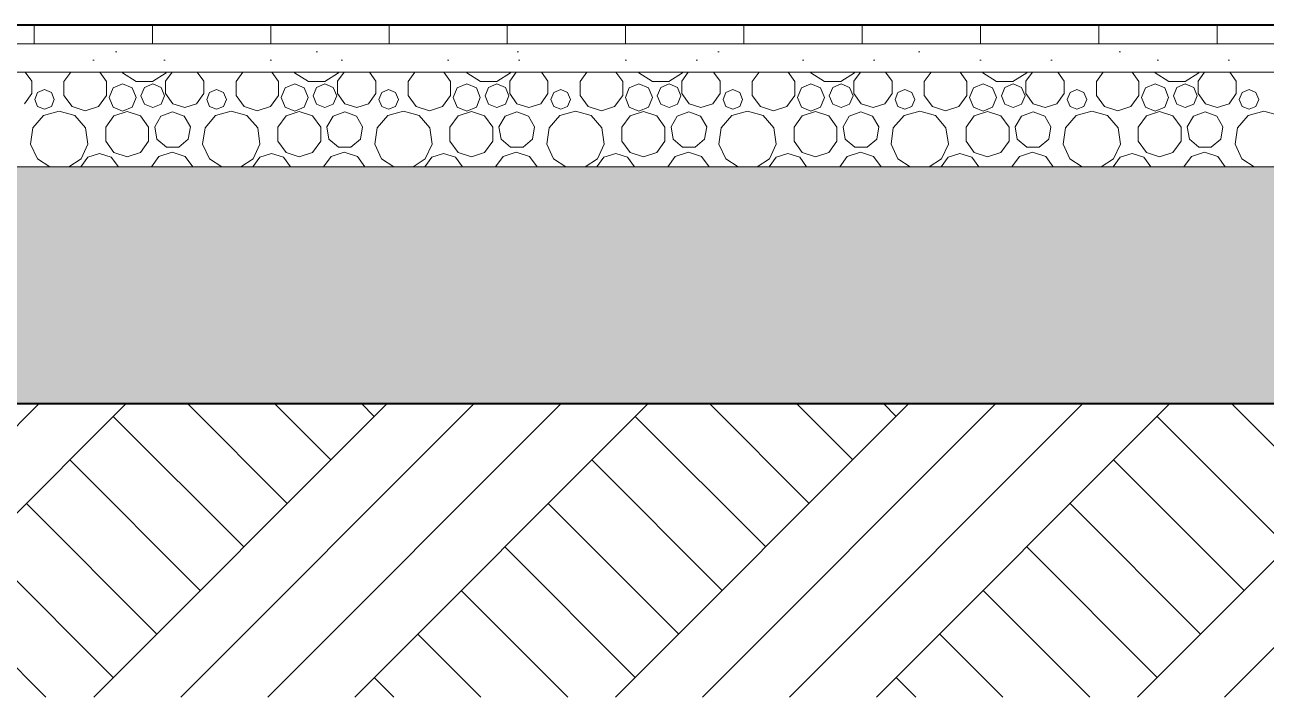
# Model space of a CAD drawing. Header units: millimetres. Extents: x 38742 to 206544, y -3832 to 13261.
# Drawn here: x 193873 to 196497, y -452 to 968 of the extents above; entities that cross this region are included whole.
import ezdxf

# ---------------------------------------------------------------- set-up
doc = ezdxf.new("R2010")
doc.units = ezdxf.units.MM
doc.header["$MEASUREMENT"] = 0
doc.layers.add('перекрытие', color=7, linetype='Continuous')
for name, color, linetype, lineweight in [('перекрытие_Ном._пера__94', 252, 'Continuous', 13), ('перекрытие_Ном._пера__97', 7, 'Continuous', 20), ('перекрытие_Ном._пера__99', 7, 'Continuous', 40), ('подп стены Инжзащита_Ном._пера__97', 7, 'Continuous', 20)]:
    doc.layers.add(name, color=color, linetype=linetype, lineweight=lineweight)

# ---------------------------------------------------------------- blocks, each defined once
blk = doc.blocks.new('*X110', base_point=(125392.7, 968.2))
at = {"layer": 'перекрытие_Ном._пера__94', "linetype": 'Continuous'}
for p, q in [((193887.7, 849.2), (193873.9, 868.2)), ((193970, 868.2), (193955.7, 848.5)), ((194045.7, 848.5), (194031.4, 868.2)), ((194079, 868.2), (194079.6, 866.9)), ((194079.6, 866.9), (194108.6, 848.2)), ((194143.1, 848.2), (194172.1, 866.9)), ((194184.3, 868.2), (194170.5, 849.2)), ((194172.1, 866.9), (194172.7, 868.2)), ((194251.4, 849.2), (194237.6, 868.2)), ((194333.7, 868.2), (194319.4, 848.5)), ((194409.4, 848.5), (194395.1, 868.2)), ((194442.7, 868.2), (194443.3, 866.9)), ((194443.3, 866.9), (194472.3, 848.2)), ((194506.8, 848.2), (194535.8, 866.9)), ((194548, 868.2), (194534.2, 849.2)), ((194535.8, 866.9), (194536.4, 868.2)), ((194615.1, 849.2), (194601.3, 868.2)), ((194697.4, 868.2), (194683.1, 848.5)), ((194773.1, 848.5), (194758.8, 868.2)), ((194806.4, 868.2), (194807, 866.9)), ((194807, 866.9), (194836, 848.2)), ((194870.5, 848.2), (194899.5, 866.9)), ((194911.7, 868.2), (194897.9, 849.2)), ((194899.5, 866.9), (194900.1, 868.2)), ((194978.8, 849.2), (194965, 868.2)), ((195061.1, 868.2), (195046.8, 848.5)), ((195136.8, 848.5), (195122.5, 868.2)), ((195170.1, 868.2), (195170.7, 866.9)), ((195170.7, 866.9), (195199.7, 848.2)), ((195234.2, 848.2), (195263.2, 866.9)), ((195275.4, 868.2), (195261.6, 849.2)), ((195263.2, 866.9), (195263.8, 868.2)), ((195342.5, 849.2), (195328.7, 868.2)), ((195424.8, 868.2), (195410.5, 848.5)), ((195500.5, 848.5), (195486.2, 868.2)), ((195533.8, 868.2), (195534.4, 866.9)), ((195534.4, 866.9), (195563.4, 848.2)), ((195597.9, 848.2), (195626.9, 866.9)), ((195639.1, 868.2), (195625.3, 849.2)), ((195626.9, 866.9), (195627.5, 868.2)), ((195706.2, 849.2), (195692.4, 868.2)), ((195788.5, 868.2), (195774.2, 848.5)), ((195864.2, 848.5), (195849.9, 868.2)), ((195897.5, 868.2), (195898.1, 866.9)), ((195898.1, 866.9), (195927.1, 848.2)), ((195961.6, 848.2), (195990.6, 866.9)), ((196002.8, 868.2), (195989, 849.2)), ((195990.6, 866.9), (195991.2, 868.2)), ((196069.9, 849.2), (196056.1, 868.2)), ((196152.3, 868.2), (196138, 848.5)), ((196227.9, 848.5), (196213.6, 868.2)), ((196261.2, 868.2), (196261.8, 866.9)), ((196261.8, 866.9), (196290.8, 848.2)), ((196325.3, 848.2), (196354.3, 866.9)), ((196366.5, 868.2), (196352.7, 849.2)), ((196354.3, 866.9), (196354.9, 868.2)), ((196433.6, 849.2), (196419.9, 868.2)), ((193887.7, 822.9), (193887.7, 849.2)), ((193955.7, 848.5), (193955.7, 819.3)), ((194045.7, 819.3), (194045.7, 848.5)), ((194079.7, 843.4), (194059.5, 835)), ((194099.9, 835), (194079.7, 843.4)), ((194108.6, 848.2), (194143.1, 848.2)), ((194143.6, 843.4), (194125.8, 836.1)), ((194161.3, 836.1), (194143.6, 843.4)), ((194170.5, 849.2), (194170.5, 822.9)), ((194251.4, 822.9), (194251.4, 849.2)), ((194319.4, 848.5), (194319.4, 819.3)), ((194409.4, 819.3), (194409.4, 848.5)), ((194443.4, 843.4), (194423.2, 835)), ((194463.7, 835), (194443.4, 843.4)), ((194472.3, 848.2), (194506.8, 848.2)), ((194507.3, 843.4), (194489.5, 836.1)), ((194525, 836.1), (194507.3, 843.4)), ((194534.2, 849.2), (194534.2, 822.9)), ((194615.1, 822.9), (194615.1, 849.2)), ((194683.1, 848.5), (194683.1, 819.3)), ((194773.1, 819.3), (194773.1, 848.5)), ((194807.1, 843.4), (194786.9, 835)), ((194827.4, 835), (194807.1, 843.4)), ((194836, 848.2), (194870.5, 848.2)), ((194871, 843.4), (194853.2, 836.1)), ((194888.7, 836.1), (194871, 843.4)), ((194897.9, 849.2), (194897.9, 822.9)), ((194978.8, 822.9), (194978.8, 849.2)), ((195046.8, 848.5), (195046.8, 819.3)), ((195136.8, 819.3), (195136.8, 848.5)), ((195170.9, 843.4), (195150.6, 835)), ((195191.1, 835), (195170.9, 843.4)), ((195199.7, 848.2), (195234.2, 848.2)), ((195234.7, 843.4), (195217, 836.1)), ((195252.4, 836.1), (195234.7, 843.4)), ((195261.6, 849.2), (195261.6, 822.9)), ((195342.5, 822.9), (195342.5, 849.2)), ((195410.5, 848.5), (195410.5, 819.3)), ((195500.5, 819.3), (195500.5, 848.5)), ((195534.6, 843.4), (195514.3, 835)), ((195554.8, 835), (195534.6, 843.4)), ((195563.4, 848.2), (195597.9, 848.2)), ((195598.4, 843.4), (195580.7, 836.1)), ((195616.1, 836.1), (195598.4, 843.4)), ((195625.3, 849.2), (195625.3, 822.9)), ((195706.2, 822.9), (195706.2, 849.2)), ((195774.2, 848.5), (195774.2, 819.3)), ((195864.2, 819.3), (195864.2, 848.5)), ((195898.3, 843.4), (195878.1, 835)), ((195918.5, 835), (195898.3, 843.4)), ((195927.1, 848.2), (195961.6, 848.2)), ((195962.1, 843.4), (195944.4, 836.1)), ((195979.8, 836.1), (195962.1, 843.4)), ((195989, 849.2), (195989, 822.9)), ((196069.9, 822.9), (196069.9, 849.2)), ((196138, 848.5), (196138, 819.3)), ((196227.9, 819.3), (196227.9, 848.5)), ((196262, 843.4), (196241.8, 835)), ((196282.2, 835), (196262, 843.4)), ((196290.8, 848.2), (196325.3, 848.2)), ((196325.8, 843.4), (196308.1, 836.1)), ((196343.5, 836.1), (196325.8, 843.4)), ((196352.7, 849.2), (196352.7, 822.9)), ((196433.6, 822.9), (196433.6, 849.2)), ((193872.2, 801.6), (193887.7, 822.9)), ((193900, 825.3), (193893.9, 810.6)), ((193914.6, 831.3), (193900, 825.3)), ((193929.2, 825.3), (193914.6, 831.3)), ((193935.3, 810.6), (193929.2, 825.3)), ((193955.7, 819.3), (193972.9, 795.6)), ((194028.5, 795.6), (194045.7, 819.3)), ((194059.5, 835), (194051.1, 814.8)), ((194051.1, 814.8), (194059.5, 794.6)), ((194108.3, 814.8), (194099.9, 835)), ((194099.9, 794.6), (194108.3, 814.8)), ((194125.8, 836.1), (194118.5, 818.3)), ((194118.5, 818.3), (194125.8, 800.6)), ((194168.6, 818.3), (194161.3, 836.1)), ((194161.3, 800.6), (194168.6, 818.3)), ((194170.5, 822.9), (194185.9, 801.6)), ((194235.9, 801.6), (194251.4, 822.9)), ((194263.7, 825.3), (194257.6, 810.6)), ((194278.3, 831.3), (194263.7, 825.3)), ((194292.9, 825.3), (194278.3, 831.3)), ((194299, 810.6), (194292.9, 825.3)), ((194319.4, 819.3), (194336.6, 795.6)), ((194392.2, 795.6), (194409.4, 819.3)), ((194423.2, 835), (194414.8, 814.8)), ((194414.8, 814.8), (194423.2, 794.6)), ((194472, 814.8), (194463.7, 835)), ((194463.7, 794.6), (194472, 814.8)), ((194489.5, 836.1), (194482.2, 818.3)), ((194482.2, 818.3), (194489.5, 800.6)), ((194532.3, 818.3), (194525, 836.1)), ((194525, 800.6), (194532.3, 818.3)), ((194534.2, 822.9), (194549.6, 801.6)), ((194599.6, 801.6), (194615.1, 822.9)), ((194627.4, 825.3), (194621.3, 810.6)), ((194642, 831.3), (194627.4, 825.3)), ((194656.6, 825.3), (194642, 831.3)), ((194662.7, 810.6), (194656.6, 825.3)), ((194683.1, 819.3), (194700.3, 795.6)), ((194755.9, 795.6), (194773.1, 819.3)), ((194786.9, 835), (194778.6, 814.8)), ((194778.6, 814.8), (194786.9, 794.6)), ((194835.7, 814.8), (194827.4, 835)), ((194827.4, 794.6), (194835.7, 814.8)), ((194853.2, 836.1), (194845.9, 818.3)), ((194845.9, 818.3), (194853.2, 800.6)), ((194896, 818.3), (194888.7, 836.1)), ((194888.7, 800.6), (194896, 818.3)), ((194897.9, 822.9), (194913.3, 801.6)), ((194963.4, 801.6), (194978.8, 822.9)), ((194991.1, 825.3), (194985, 810.6)), ((195005.7, 831.3), (194991.1, 825.3)), ((195020.3, 825.3), (195005.7, 831.3)), ((195026.4, 810.6), (195020.3, 825.3)), ((195046.8, 819.3), (195064, 795.6)), ((195119.6, 795.6), (195136.8, 819.3)), ((195150.6, 835), (195142.3, 814.8)), ((195142.3, 814.8), (195150.6, 794.6)), ((195199.4, 814.8), (195191.1, 835)), ((195191.1, 794.6), (195199.4, 814.8)), ((195217, 836.1), (195209.6, 818.3)), ((195209.6, 818.3), (195217, 800.6)), ((195259.8, 818.3), (195252.4, 836.1)), ((195252.4, 800.6), (195259.8, 818.3)), ((195261.6, 822.9), (195277, 801.6)), ((195327.1, 801.6), (195342.5, 822.9)), ((195354.8, 825.3), (195348.8, 810.6)), ((195369.4, 831.3), (195354.8, 825.3)), ((195384, 825.3), (195369.4, 831.3)), ((195390.1, 810.6), (195384, 825.3)), ((195410.5, 819.3), (195427.7, 795.6)), ((195483.3, 795.6), (195500.5, 819.3)), ((195514.3, 835), (195506, 814.8)), ((195506, 814.8), (195514.3, 794.6)), ((195563.1, 814.8), (195554.8, 835)), ((195554.8, 794.6), (195563.1, 814.8)), ((195580.7, 836.1), (195573.3, 818.3)), ((195573.3, 818.3), (195580.7, 800.6)), ((195623.5, 818.3), (195616.1, 836.1)), ((195616.1, 800.6), (195623.5, 818.3)), ((195625.3, 822.9), (195640.8, 801.6)), ((195690.8, 801.6), (195706.2, 822.9)), ((195718.5, 825.3), (195712.5, 810.6)), ((195733.1, 831.3), (195718.5, 825.3)), ((195747.8, 825.3), (195733.1, 831.3)), ((195753.8, 810.6), (195747.8, 825.3)), ((195774.2, 819.3), (195791.4, 795.6)), ((195847, 795.6), (195864.2, 819.3)), ((195878.1, 835), (195869.7, 814.8)), ((195869.7, 814.8), (195878.1, 794.6)), ((195926.9, 814.8), (195918.5, 835)), ((195918.5, 794.6), (195926.9, 814.8)), ((195944.4, 836.1), (195937, 818.3)), ((195937, 818.3), (195944.4, 800.6)), ((195987.2, 818.3), (195979.8, 836.1)), ((195979.8, 800.6), (195987.2, 818.3)), ((195989, 822.9), (196004.5, 801.6)), ((196054.5, 801.6), (196069.9, 822.9)), ((196082.2, 825.3), (196076.2, 810.6)), ((196096.8, 831.3), (196082.2, 825.3)), ((196111.5, 825.3), (196096.8, 831.3)), ((196117.5, 810.6), (196111.5, 825.3)), ((196138, 819.3), (196155.1, 795.6)), ((196210.8, 795.6), (196227.9, 819.3)), ((196241.8, 835), (196233.4, 814.8)), ((196233.4, 814.8), (196241.8, 794.6)), ((196290.6, 814.8), (196282.2, 835)), ((196282.2, 794.6), (196290.6, 814.8)), ((196308.1, 836.1), (196300.7, 818.3)), ((196300.7, 818.3), (196308.1, 800.6)), ((196350.9, 818.3), (196343.5, 836.1)), ((196343.5, 800.6), (196350.9, 818.3)), ((196352.7, 822.9), (196368.2, 801.6)), ((196418.2, 801.6), (196433.6, 822.9)), ((196445.9, 825.3), (196439.9, 810.6)), ((196460.5, 831.3), (196445.9, 825.3)), ((196475.2, 825.3), (196460.5, 831.3)), ((196481.2, 810.6), (196475.2, 825.3)), ((193893.9, 810.6), (193900, 796)), ((193900, 796), (193914.6, 790)), ((193914.6, 790), (193929.2, 796)), ((193929.2, 796), (193935.3, 810.6)), ((193972.9, 795.6), (194000.7, 786.6)), ((194000.7, 786.6), (194028.5, 795.6)), ((194059.5, 794.6), (194079.7, 786.2)), ((194079.7, 786.2), (194099.9, 794.6)), ((194125.8, 800.6), (194143.6, 793.3)), ((194143.6, 793.3), (194161.3, 800.6)), ((194185.9, 801.6), (194210.9, 793.5)), ((194210.9, 793.5), (194235.9, 801.6)), ((194257.6, 810.6), (194263.7, 796)), ((194263.7, 796), (194278.3, 790)), ((194278.3, 790), (194292.9, 796)), ((194292.9, 796), (194299, 810.6)), ((194336.6, 795.6), (194364.4, 786.6)), ((194364.4, 786.6), (194392.2, 795.6)), ((194423.2, 794.6), (194443.4, 786.2)), ((194443.4, 786.2), (194463.7, 794.6)), ((194489.5, 800.6), (194507.3, 793.3)), ((194507.3, 793.3), (194525, 800.6)), ((194549.6, 801.6), (194574.6, 793.5)), ((194574.6, 793.5), (194599.6, 801.6)), ((194621.3, 810.6), (194627.4, 796)), ((194627.4, 796), (194642, 790)), ((194642, 790), (194656.6, 796)), ((194656.6, 796), (194662.7, 810.6)), ((194700.3, 795.6), (194728.1, 786.6)), ((194728.1, 786.6), (194755.9, 795.6)), ((194786.9, 794.6), (194807.1, 786.2)), ((194807.1, 786.2), (194827.4, 794.6)), ((194853.2, 800.6), (194871, 793.3)), ((194871, 793.3), (194888.7, 800.6)), ((194913.3, 801.6), (194938.3, 793.5)), ((194938.3, 793.5), (194963.4, 801.6)), ((194985, 810.6), (194991.1, 796)), ((194991.1, 796), (195005.7, 790)), ((195005.7, 790), (195020.3, 796)), ((195020.3, 796), (195026.4, 810.6)), ((195064, 795.6), (195091.8, 786.6)), ((195091.8, 786.6), (195119.6, 795.6)), ((195150.6, 794.6), (195170.9, 786.2)), ((195170.9, 786.2), (195191.1, 794.6)), ((195217, 800.6), (195234.7, 793.3)), ((195234.7, 793.3), (195252.4, 800.6)), ((195277, 801.6), (195302.1, 793.5)), ((195302.1, 793.5), (195327.1, 801.6)), ((195348.8, 810.6), (195354.8, 796)), ((195354.8, 796), (195369.4, 790)), ((195369.4, 790), (195384, 796)), ((195384, 796), (195390.1, 810.6)), ((195427.7, 795.6), (195455.5, 786.6)), ((195455.5, 786.6), (195483.3, 795.6)), ((195514.3, 794.6), (195534.6, 786.2)), ((195534.6, 786.2), (195554.8, 794.6)), ((195580.7, 800.6), (195598.4, 793.3)), ((195598.4, 793.3), (195616.1, 800.6)), ((195640.8, 801.6), (195665.8, 793.5)), ((195665.8, 793.5), (195690.8, 801.6)), ((195712.5, 810.6), (195718.5, 796)), ((195718.5, 796), (195733.1, 790)), ((195733.1, 790), (195747.8, 796)), ((195747.8, 796), (195753.8, 810.6)), ((195791.4, 795.6), (195819.2, 786.6)), ((195819.2, 786.6), (195847, 795.6)), ((195878.1, 794.6), (195898.3, 786.2)), ((195898.3, 786.2), (195918.5, 794.6)), ((195944.4, 800.6), (195962.1, 793.3)), ((195962.1, 793.3), (195979.8, 800.6)), ((196004.5, 801.6), (196029.5, 793.5)), ((196029.5, 793.5), (196054.5, 801.6)), ((196076.2, 810.6), (196082.2, 796)), ((196082.2, 796), (196096.8, 790)), ((196096.8, 790), (196111.5, 796)), ((196111.5, 796), (196117.5, 810.6)), ((196155.1, 795.6), (196182.9, 786.6)), ((196182.9, 786.6), (196210.8, 795.6)), ((196241.8, 794.6), (196262, 786.2)), ((196262, 786.2), (196282.2, 794.6)), ((196308.1, 800.6), (196325.8, 793.3)), ((196325.8, 793.3), (196343.5, 800.6)), ((196368.2, 801.6), (196393.2, 793.5)), ((196393.2, 793.5), (196418.2, 801.6)), ((196439.9, 810.6), (196445.9, 796)), ((196445.9, 796), (196460.5, 790)), ((196460.5, 790), (196475.2, 796)), ((196475.2, 796), (196481.2, 810.6)), ((193912.7, 776.5), (193890.1, 750.4)), ((193945.8, 786.2), (193912.7, 776.5)), ((193978.9, 776.5), (193945.8, 786.2)), ((194001.5, 750.4), (193978.9, 776.5)), ((194061.4, 776), (194044, 752.2)), ((194089.4, 785.1), (194061.4, 776)), ((194117.4, 776), (194089.4, 785.1)), ((194134.8, 752.2), (194117.4, 776)), ((194160.8, 775.6), (194147.7, 752.9)), ((194185.4, 784.6), (194160.8, 775.6)), ((194210.1, 775.6), (194185.4, 784.6)), ((194223.2, 752.9), (194210.1, 775.6)), ((194276.4, 776.5), (194253.9, 750.4)), ((194309.5, 786.2), (194276.4, 776.5)), ((194342.6, 776.5), (194309.5, 786.2)), ((194365.2, 750.4), (194342.6, 776.5)), ((194425.1, 776), (194407.7, 752.2)), ((194453.1, 785.1), (194425.1, 776)), ((194481.1, 776), (194453.1, 785.1)), ((194498.5, 752.2), (194481.1, 776)), ((194524.5, 775.6), (194511.4, 752.9)), ((194549.1, 784.6), (194524.5, 775.6)), ((194573.8, 775.6), (194549.1, 784.6)), ((194586.9, 752.9), (194573.8, 775.6)), ((194640.1, 776.5), (194617.6, 750.4)), ((194673.2, 786.2), (194640.1, 776.5)), ((194706.3, 776.5), (194673.2, 786.2)), ((194728.9, 750.4), (194706.3, 776.5)), ((194788.8, 776), (194771.4, 752.2)), ((194816.8, 785.1), (194788.8, 776)), ((194844.8, 776), (194816.8, 785.1)), ((194862.2, 752.2), (194844.8, 776)), ((194888.2, 775.6), (194875.1, 752.9)), ((194912.8, 784.6), (194888.2, 775.6)), ((194937.5, 775.6), (194912.8, 784.6)), ((194950.6, 752.9), (194937.5, 775.6)), ((195003.9, 776.5), (194981.3, 750.4)), ((195037, 786.2), (195003.9, 776.5)), ((195070, 776.5), (195037, 786.2)), ((195092.6, 750.4), (195070, 776.5)), ((195152.5, 776), (195135.1, 752.2)), ((195180.5, 785.1), (195152.5, 776)), ((195208.6, 776), (195180.5, 785.1)), ((195225.9, 752.2), (195208.6, 776)), ((195251.9, 775.6), (195238.8, 752.9)), ((195276.5, 784.6), (195251.9, 775.6)), ((195301.2, 775.6), (195276.5, 784.6)), ((195314.3, 752.9), (195301.2, 775.6)), ((195367.6, 776.5), (195345, 750.4)), ((195400.7, 786.2), (195367.6, 776.5)), ((195433.8, 776.5), (195400.7, 786.2)), ((195456.3, 750.4), (195433.8, 776.5)), ((195516.2, 776), (195498.9, 752.2)), ((195544.2, 785.1), (195516.2, 776)), ((195572.3, 776), (195544.2, 785.1)), ((195589.6, 752.2), (195572.3, 776)), ((195615.6, 775.6), (195602.5, 752.9)), ((195640.3, 784.6), (195615.6, 775.6)), ((195664.9, 775.6), (195640.3, 784.6)), ((195678, 752.9), (195664.9, 775.6)), ((195731.3, 776.5), (195708.7, 750.4)), ((195764.4, 786.2), (195731.3, 776.5)), ((195797.5, 776.5), (195764.4, 786.2)), ((195820, 750.4), (195797.5, 776.5)), ((195879.9, 776), (195862.6, 752.2)), ((195907.9, 785.1), (195879.9, 776)), ((195936, 776), (195907.9, 785.1)), ((195953.3, 752.2), (195936, 776)), ((195979.3, 775.6), (195966.2, 752.9)), ((196004, 784.6), (195979.3, 775.6)), ((196028.6, 775.6), (196004, 784.6)), ((196041.7, 752.9), (196028.6, 775.6)), ((196095, 776.5), (196072.4, 750.4)), ((196128.1, 786.2), (196095, 776.5)), ((196161.2, 776.5), (196128.1, 786.2)), ((196183.8, 750.4), (196161.2, 776.5)), ((196243.6, 776), (196226.3, 752.2)), ((196271.6, 785.1), (196243.6, 776)), ((196299.7, 776), (196271.6, 785.1)), ((196317, 752.2), (196299.7, 776)), ((196343, 775.6), (196329.9, 752.9)), ((196367.7, 784.6), (196343, 775.6)), ((196392.3, 775.6), (196367.7, 784.6)), ((196405.4, 752.9), (196392.3, 775.6)), ((196458.7, 776.5), (196436.1, 750.4)), ((196491.8, 786.2), (196458.7, 776.5)), ((196524.9, 776.5), (196491.8, 786.2)), ((193890.1, 750.4), (193885.2, 716.3)), ((194006.4, 716.3), (194001.5, 750.4)), ((194044, 752.2), (194044, 722.7)), ((194134.8, 722.7), (194134.8, 752.2)), ((194147.7, 752.9), (194152.2, 727.1)), ((194218.6, 727.1), (194223.2, 752.9)), ((194253.9, 750.4), (194248.9, 716.3)), ((194370.1, 716.3), (194365.2, 750.4)), ((194407.7, 752.2), (194407.7, 722.7)), ((194498.5, 722.7), (194498.5, 752.2)), ((194511.4, 752.9), (194515.9, 727.1)), ((194582.4, 727.1), (194586.9, 752.9)), ((194617.6, 750.4), (194612.7, 716.3)), ((194733.8, 716.3), (194728.9, 750.4)), ((194771.4, 752.2), (194771.4, 722.7)), ((194862.2, 722.7), (194862.2, 752.2)), ((194875.1, 752.9), (194879.6, 727.1)), ((194946.1, 727.1), (194950.6, 752.9)), ((194981.3, 750.4), (194976.4, 716.3)), ((195097.5, 716.3), (195092.6, 750.4)), ((195135.1, 752.2), (195135.1, 722.7)), ((195225.9, 722.7), (195225.9, 752.2)), ((195238.8, 752.9), (195243.3, 727.1)), ((195309.8, 727.1), (195314.3, 752.9)), ((195345, 750.4), (195340.1, 716.3)), ((195461.2, 716.3), (195456.3, 750.4)), ((195498.9, 752.2), (195498.9, 722.7)), ((195589.6, 722.7), (195589.6, 752.2)), ((195602.5, 752.9), (195607, 727.1)), ((195673.5, 727.1), (195678, 752.9)), ((195708.7, 750.4), (195703.8, 716.3)), ((195825, 716.3), (195820, 750.4)), ((195862.6, 752.2), (195862.6, 722.7)), ((195953.3, 722.7), (195953.3, 752.2)), ((195966.2, 752.9), (195970.7, 727.1)), ((196037.2, 727.1), (196041.7, 752.9)), ((196072.4, 750.4), (196067.5, 716.3)), ((196188.7, 716.3), (196183.8, 750.4)), ((196226.3, 752.2), (196226.3, 722.7)), ((196317, 722.7), (196317, 752.2)), ((196329.9, 752.9), (196334.5, 727.1)), ((196400.9, 727.1), (196405.4, 752.9)), ((196436.1, 750.4), (196431.2, 716.3)), ((193885.2, 716.3), (193899.6, 684.9)), ((193992.1, 684.9), (194006.4, 716.3)), ((194044, 722.7), (194061.4, 698.8)), ((194117.4, 698.8), (194134.8, 722.7)), ((194152.2, 727.1), (194172.3, 710.2)), ((194172.3, 710.2), (194198.5, 710.2)), ((194198.5, 710.2), (194218.6, 727.1)), ((194248.9, 716.3), (194263.3, 684.9)), ((194355.8, 684.9), (194370.1, 716.3)), ((194407.7, 722.7), (194425.1, 698.8)), ((194481.1, 698.8), (194498.5, 722.7)), ((194515.9, 727.1), (194536, 710.2)), ((194536, 710.2), (194562.3, 710.2)), ((194562.3, 710.2), (194582.4, 727.1)), ((194612.7, 716.3), (194627, 684.9)), ((194719.5, 684.9), (194733.8, 716.3)), ((194771.4, 722.7), (194788.8, 698.8)), ((194844.8, 698.8), (194862.2, 722.7)), ((194879.6, 727.1), (194899.7, 710.2)), ((194899.7, 710.2), (194926, 710.2)), ((194926, 710.2), (194946.1, 727.1)), ((194976.4, 716.3), (194990.7, 684.9)), ((195083.2, 684.9), (195097.5, 716.3)), ((195135.1, 722.7), (195152.5, 698.8)), ((195208.6, 698.8), (195225.9, 722.7)), ((195243.3, 727.1), (195263.4, 710.2)), ((195263.4, 710.2), (195289.7, 710.2)), ((195289.7, 710.2), (195309.8, 727.1)), ((195340.1, 716.3), (195354.4, 684.9)), ((195446.9, 684.9), (195461.2, 716.3)), ((195498.9, 722.7), (195516.2, 698.8)), ((195572.3, 698.8), (195589.6, 722.7)), ((195607, 727.1), (195627.1, 710.2)), ((195627.1, 710.2), (195653.4, 710.2)), ((195653.4, 710.2), (195673.5, 727.1)), ((195703.8, 716.3), (195718.1, 684.9)), ((195810.6, 684.9), (195825, 716.3)), ((195862.6, 722.7), (195879.9, 698.8)), ((195936, 698.8), (195953.3, 722.7)), ((195970.7, 727.1), (195990.8, 710.2)), ((195990.8, 710.2), (196017.1, 710.2)), ((196017.1, 710.2), (196037.2, 727.1)), ((196067.5, 716.3), (196081.8, 684.9)), ((196174.3, 684.9), (196188.7, 716.3)), ((196226.3, 722.7), (196243.6, 698.8)), ((196299.7, 698.8), (196317, 722.7)), ((196334.5, 727.1), (196354.6, 710.2)), ((196354.6, 710.2), (196380.8, 710.2)), ((196380.8, 710.2), (196400.9, 727.1)), ((196431.2, 716.3), (196445.5, 684.9)), ((193899.6, 684.9), (193925.6, 668.2)), ((193966.1, 668.2), (193992.1, 684.9)), ((194005.9, 688.5), (193991.2, 668.2)), ((194030.9, 696.6), (194005.9, 688.5)), ((194055.9, 688.5), (194030.9, 696.6)), ((194070.7, 668.2), (194055.9, 688.5)), ((194061.4, 698.8), (194089.4, 689.7)), ((194089.4, 689.7), (194117.4, 698.8)), ((194156.6, 690.2), (194140.6, 668.2)), ((194184.4, 699.2), (194156.6, 690.2)), ((194212.2, 690.2), (194184.4, 699.2)), ((194228.2, 668.2), (194212.2, 690.2)), ((194263.3, 684.9), (194289.3, 668.2)), ((194329.8, 668.2), (194355.8, 684.9)), ((194369.6, 688.5), (194354.9, 668.2)), ((194394.6, 696.6), (194369.6, 688.5)), ((194419.6, 688.5), (194394.6, 696.6)), ((194434.4, 668.2), (194419.6, 688.5)), ((194425.1, 698.8), (194453.1, 689.7)), ((194453.1, 689.7), (194481.1, 698.8)), ((194520.3, 690.2), (194504.3, 668.2)), ((194548.1, 699.2), (194520.3, 690.2)), ((194575.9, 690.2), (194548.1, 699.2)), ((194591.9, 668.2), (194575.9, 690.2)), ((194627, 684.9), (194653, 668.2)), ((194693.5, 668.2), (194719.5, 684.9)), ((194733.3, 688.5), (194718.6, 668.2)), ((194758.3, 696.6), (194733.3, 688.5)), ((194783.4, 688.5), (194758.3, 696.6)), ((194798.1, 668.2), (194783.4, 688.5)), ((194788.8, 698.8), (194816.8, 689.7)), ((194816.8, 689.7), (194844.8, 698.8)), ((194884, 690.2), (194868, 668.2)), ((194911.8, 699.2), (194884, 690.2)), ((194939.6, 690.2), (194911.8, 699.2)), ((194955.6, 668.2), (194939.6, 690.2)), ((194990.7, 684.9), (195016.7, 668.2)), ((195057.2, 668.2), (195083.2, 684.9)), ((195097, 688.5), (195082.3, 668.2)), ((195122.1, 696.6), (195097, 688.5)), ((195147.1, 688.5), (195122.1, 696.6)), ((195161.8, 668.2), (195147.1, 688.5)), ((195152.5, 698.8), (195180.5, 689.7)), ((195180.5, 689.7), (195208.6, 698.8)), ((195247.7, 690.2), (195231.8, 668.2)), ((195275.5, 699.2), (195247.7, 690.2)), ((195303.3, 690.2), (195275.5, 699.2)), ((195319.3, 668.2), (195303.3, 690.2)), ((195354.4, 684.9), (195380.4, 668.2)), ((195420.9, 668.2), (195446.9, 684.9)), ((195460.8, 688.5), (195446, 668.2)), ((195485.8, 696.6), (195460.8, 688.5)), ((195510.8, 688.5), (195485.8, 696.6)), ((195525.5, 668.2), (195510.8, 688.5)), ((195516.2, 698.8), (195544.2, 689.7)), ((195544.2, 689.7), (195572.3, 698.8)), ((195611.4, 690.2), (195595.5, 668.2)), ((195639.2, 699.2), (195611.4, 690.2)), ((195667, 690.2), (195639.2, 699.2)), ((195683, 668.2), (195667, 690.2)), ((195718.1, 684.9), (195744.1, 668.2)), ((195784.6, 668.2), (195810.6, 684.9)), ((195824.5, 688.5), (195809.7, 668.2)), ((195849.5, 696.6), (195824.5, 688.5)), ((195874.5, 688.5), (195849.5, 696.6)), ((195889.2, 668.2), (195874.5, 688.5)), ((195879.9, 698.8), (195907.9, 689.7)), ((195907.9, 689.7), (195936, 698.8)), ((195975.1, 690.2), (195959.2, 668.2)), ((196002.9, 699.2), (195975.1, 690.2)), ((196030.8, 690.2), (196002.9, 699.2)), ((196046.7, 668.2), (196030.8, 690.2)), ((196081.8, 684.9), (196107.8, 668.2)), ((196148.3, 668.2), (196174.3, 684.9)), ((196188.2, 688.5), (196173.4, 668.2)), ((196213.2, 696.6), (196188.2, 688.5)), ((196238.2, 688.5), (196213.2, 696.6)), ((196252.9, 668.2), (196238.2, 688.5)), ((196243.6, 698.8), (196271.6, 689.7)), ((196271.6, 689.7), (196299.7, 698.8)), ((196338.8, 690.2), (196322.9, 668.2)), ((196366.7, 699.2), (196338.8, 690.2)), ((196394.5, 690.2), (196366.7, 699.2)), ((196410.4, 668.2), (196394.5, 690.2)), ((196445.5, 684.9), (196471.5, 668.2))]:
    blk.add_line(p, q, dxfattribs=at)
blk = doc.blocks.new('Элемент разреза_76_1', base_point=(125392.7, 968.2))
at = {"layer": 'перекрытие_Ном._пера__94', "linetype": 'Continuous'}
h = blk.add_hatch(dxfattribs=at)
h.set_pattern_fill('СЕТКА_25X25_0001', color=256, style=0, pattern_type=2)
h.set_pattern_definition([(0, (125392.65, 968.2), (0, 250), []), (90, (125392.65, 968.2), (-250, 0), [])])
h.paths.add_polyline_path([(197848.3, 928.2), (197848.3, 968.2), (188748.3, 968.2), (188748.3, 928.2)])
h = blk.add_hatch(dxfattribs=at)
h.set_pattern_fill('БЕТОН_ЛЕГКИЙ_0001', color=256, style=0, pattern_type=2)
h.set_pattern_definition([(0, (125392.65, 968.2), (0, 779.423), [48.75, -401.25]), (0, (125617.65, 1357.9), (0, 779.423), [48.75, -401.25]), (60, (125392.65, 968.2), (-675, 389.7114), [48.75, -401.25]), (60, (125842.65, 968.2), (-675, 389.7114), [48.75, -401.25]), (120, (125441.4, 968.2), (675, 389.7114), [48.75, -401.25]), (120, (125891.4, 968.2), (675, 389.7114), [48.75, -401.25]), (0, (125392.65, 1043.19), (0, 150), [0, -150, 0, -225]), (45, (125467.65, 1043.19), (-106.06602, 106.06602), [0, -112.5, 0, -187.5])])
h.paths.add_polyline_path([(197848.3, 868.2), (197848.3, 928.2), (188748.3, 928.2), (188748.3, 868.2)])
blk.add_hatch(color=256, dxfattribs=at).paths.add_polyline_path([(197848.3, 168.2), (197848.3, 668.2), (188748.3, 668.2), (188748.3, 168.2)])
at = {"layer": 'перекрытие_Ном._пера__97', "linetype": 'Continuous'}
for p, q in [((188748.3, 928.2), (197848.3, 928.2)), ((188748.3, 928.2), (197848.3, 928.2)), ((188748.3, 868.2), (197848.3, 868.2)), ((188748.3, 868.2), (197848.3, 868.2)), ((188748.3, 668.2), (197848.3, 668.2)), ((188748.3, 668.2), (197848.3, 668.2))]:
    blk.add_line(p, q, dxfattribs=at)
at = {"layer": 'перекрытие_Ном._пера__99', "linetype": 'Continuous'}
for p, q in [((188748.3, 968.2), (197848.3, 968.2)), ((189048.3, 168.2), (197848.3, 168.2))]:
    blk.add_line(p, q, dxfattribs=at)
at = {"layer": 'перекрытие'}
blk.add_blockref('*X110', (125392.7, 968.2), dxfattribs=at)

msp = doc.modelspace()

# ---------------------------------------------------------------- hatches: boundary and pattern name
at = {"layer": 'подп стены Инжзащита_Ном._пера__97', "linetype": 'Continuous'}
h = msp.add_hatch(dxfattribs=at)
h.set_pattern_fill('ГРУНТ_0001', color=256, style=0, pattern_type=2)
h.set_pattern_definition([(45, (125392.65, 968.2), (-275.7716, 275.7716), []), (45, (125300.7, 1060.1), (-551.543, 551.543), []), (45, (125208.8, 1152), (-551.543, 551.543), []), (135, (125116.88, 1243.96), (91.92388, 91.92388), [390, -390])])
h.paths.add_polyline_path([(188948.3, -451.7), (188948.3, 168.2), (197495.1, 168.2), (197600.1, -257.2), (197994.4, -257.2), (197994.4, -451.7)])

# ---------------------------------------------------------------- block references
at = {"layer": 'перекрытие'}
msp.add_blockref('Элемент разреза_76_1', (125392.7, 968.2), dxfattribs=at)

doc.saveas('drawing.dxf')
